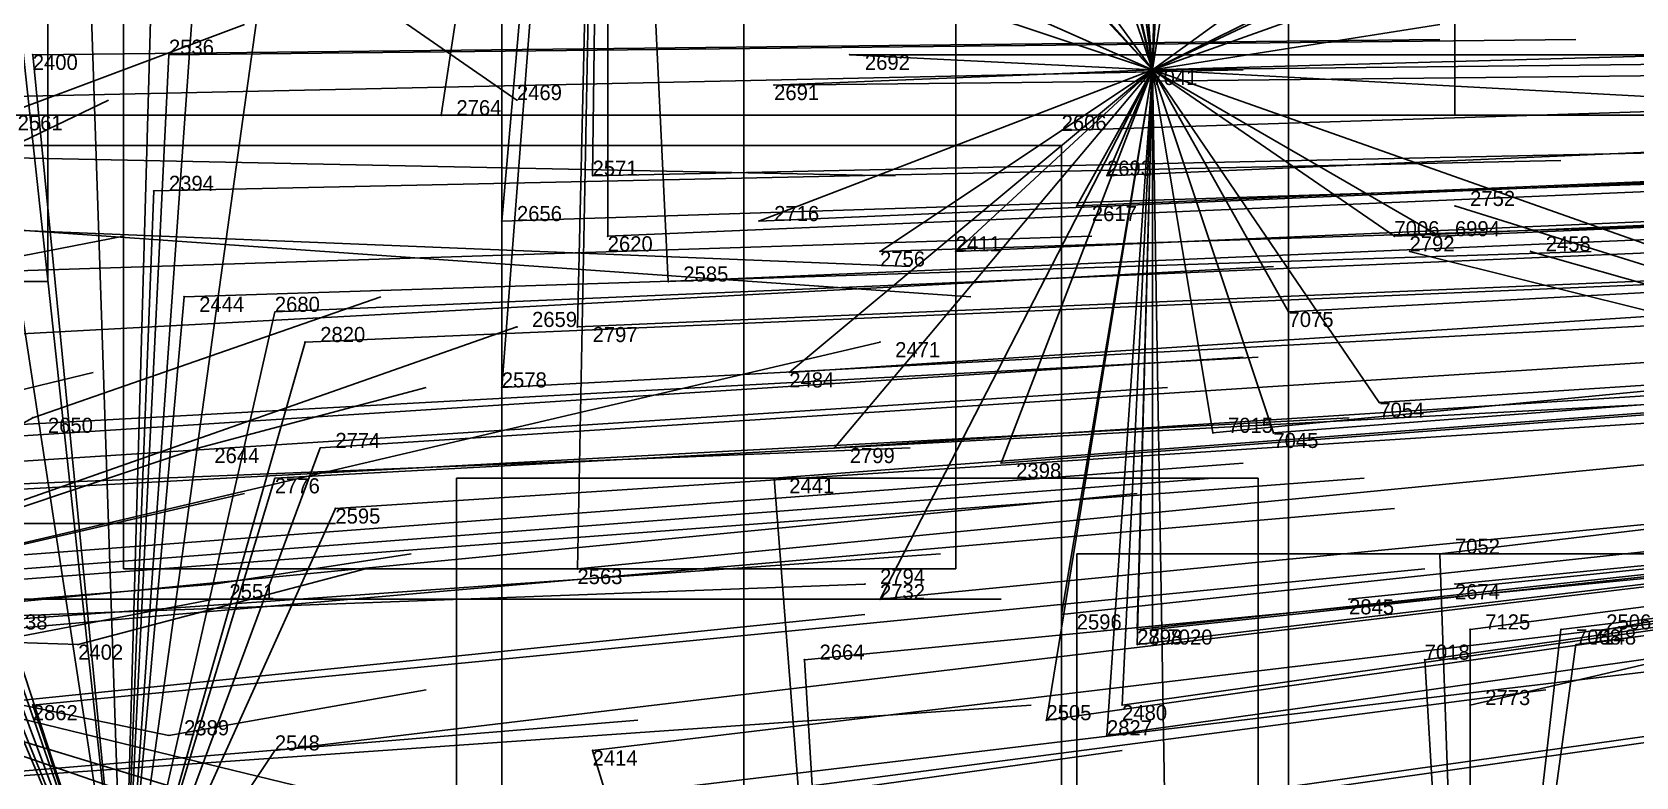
# Model space of a CAD drawing. Extents: x -0.5 to 0.59, y -0.5 to 0.59.
# Drawn here: x -0.445 to -0.339, y -0.0497 to -0.0005 of the extents above; entities that cross this region are included whole.
import ezdxf

# ---------------------------------------------------------------- set-up
doc = ezdxf.new("R2010")
doc.units = 0
for name, color, linetype in [('Clients', 3, 'CONTINUOUS'), ('Facilities', 3, 'CONTINUOUS'), ('Facilities_lines', 3, 'CONTINUOUS'), ('Min_max_boxes', 1, 'CONTINUOUS'), ('Normals', 1, 'CONTINUOUS'), ('Source_points', 5, 'CONTINUOUS'), ('Text', 3, 'CONTINUOUS')]:
    doc.layers.add(name, color=color, linetype=linetype)

msp = doc.modelspace()

# ---------------------------------------------------------------- linework, layer by layer
at = {"layer": 'Clients', "color": 5}
for p in [(-0.445, -0.002, -1.113), (-0.436, -0.002, -1.09), (-0.391, -0.002, -0.977), (-0.396, -0.004, -0.991), (-0.413, -0.005, -1.25), (-0.418, -0.006, -1.044), (-0.377, -0.007, -0.943), (-0.408, -0.01, -1.021), (-0.374, -0.01, -0.936), (-0.437, -0.011, -1.092), (-0.376, -0.012, -0.94), (-0.351, -0.012, -1.25), (-0.414, -0.013, -1.034), (-0.397, -0.013, -0.992), (-0.407, -0.014, -1.018), (-0.355, -0.014, -0.889), (-0.352, -0.014, -0.88), (-0.389, -0.015, -0.973), (-0.384, -0.015, -0.961), (-0.354, -0.015, -1.25), (-0.346, -0.015, -1.25), (-0.435, -0.018, -1.088), (-0.403, -0.017, -1.008), (-0.429, -0.019, -1.074), (-0.362, -0.019, -0.907), (-0.413, -0.02, -1.25), (-0.409, -0.02, -1.024), (-0.427, -0.021, -1.068), (-0.389, -0.021, -1.25), (-0.395, -0.023, -0.99), (-0.414, -0.024, -1.037), (-0.356, -0.025, -0.893), (-0.445, -0.026, -1.25), (-0.367, -0.027, -0.919), (-0.363, -0.027, -0.911), (-0.434, -0.028, -1.25), (-0.426, -0.028, -1.067), (-0.392, -0.028, -0.982), (-0.381, -0.029, -0.954), (-0.429, -0.03, -1.075), (-0.396, -0.03, -0.992), (-0.425, -0.032, -1.067), (-0.409, -0.036, -1.027), (-0.352, -0.035, -0.884), (-0.433, -0.037, -1.25), (-0.39, -0.037, -1.25), (-0.351, -0.037, -1.25), (-0.389, -0.038, -0.978), (-0.358, -0.038, -1.25), (-0.377, -0.039, -0.947), (-0.372, -0.04, -0.936), (-0.371, -0.04, -0.932), (-0.35, -0.04, -0.88), (-0.344, -0.04, -0.865), (-0.341, -0.04, -1.25), (-0.442, -0.041, -1.25), (-0.372, -0.041, -0.937), (-0.343, -0.041, -0.862), (-0.394, -0.042, -0.99), (-0.353, -0.042, -0.89), (-0.445, -0.045, -1.118), (-0.373, -0.045, -0.94), (-0.35, -0.045, -1.25), (-0.378, -0.046, -0.953), (-0.436, -0.047, -1.25), (-0.374, -0.047, -0.943), (-0.429, -0.048, -1.08), (-0.408, -0.048, -1.028)]:
    msp.add_point(p, dxfattribs=at)
at = {"layer": 'Facilities', "color": 3}
msp.add_point((-0.371, -0.003, -0.928), dxfattribs=at)
at = {"layer": 'Facilities_lines', "color": 3}
for p, q in [((-0.371, -0.003, -0.928), (-0.381, 0.073, -0.969)), ((-0.371, -0.003, -0.928), (-0.369, 0.072, -0.94)), ((-0.371, -0.003, -0.928), (-0.368, 0.07, -0.938)), ((-0.407, 0.067, -1.032), (-0.418, -0.006, -1.044)), ((-0.407, 0.067, -1.032), (-0.414, -0.024, -1.037)), ((-0.407, 0.067, -1.032), (-0.414, -0.013, -1.034)), ((-0.407, 0.067, -1.032), (-0.409, -0.036, -1.027)), ((-0.407, 0.067, -1.032), (-0.409, -0.02, -1.024)), ((-0.407, 0.067, -1.032), (-0.408, -0.01, -1.021)), ((-0.407, 0.067, -1.032), (-0.403, -0.017, -1.008)), ((-0.407, 0.067, -1.032), (-0.407, -0.014, -1.018)), ((-0.371, -0.003, -0.928), (-0.367, 0.067, -0.932)), ((-0.371, -0.003, -0.928), (-0.376, 0.06, -0.951)), ((-0.371, -0.003, -0.928), (-0.386, 0.042, -0.97)), ((-0.371, -0.003, -0.928), (-0.381, 0.042, -0.958)), ((-0.465, 0.031, -1.25), (-0.413, -0.005, -1.25)), ((-0.371, -0.003, -0.928), (-0.379, 0.03, -0.951)), ((-0.439, -0.063, -1.108), (-0.442, 0.027, -1.107)), ((-0.371, -0.003, -0.928), (-0.392, 0.026, -0.983)), ((-0.371, -0.003, -0.928), (-0.396, 0.025, -0.991)), ((-0.371, -0.003, -0.928), (-0.373, 0.021, -0.933)), ((-0.439, -0.063, -1.108), (-0.448, 0.02, -1.122)), ((-0.371, -0.003, -0.928), (-0.373, 0.019, -0.935)), ((-0.371, -0.003, -0.928), (-0.368, 0.016, -0.921)), ((-0.371, -0.003, -0.928), (-0.341, 0.012, -0.854)), ((-0.371, -0.003, -0.928), (-0.384, 0.011, -0.961)), ((-0.439, -0.063, -1.108), (-0.45, 0.009, -1.124)), ((-0.439, -0.063, -1.108), (-0.429, 0.009, -1.073)), ((-0.371, -0.003, -0.928), (-0.398, 0.009, -0.994)), ((-0.439, -0.063, -1.108), (-0.437, 0.008, -1.093)), ((-0.439, -0.063, -1.108), (-0.434, 0.007, -1.086)), ((-0.371, -0.003, -0.928), (-0.343, 0.007, -0.857)), ((-0.371, -0.003, -0.928), (-0.36, 0.005, -0.9)), ((-0.371, -0.003, -0.928), (-0.354, 0.005, -0.885)), ((-0.371, -0.003, -0.928), (-0.383, 0.001, -0.959)), ((-0.371, -0.003, -0.928), (-0.352, 0, -0.881)), ((-0.439, -0.063, -1.108), (-0.445, -0.002, -1.113)), ((-0.439, -0.063, -1.108), (-0.436, -0.002, -1.09)), ((-0.371, -0.003, -0.928), (-0.391, -0.002, -0.977)), ((-0.371, -0.003, -0.928), (-0.335, -0.002, -0.838)), ((-0.371, -0.003, -0.928), (-0.397, -0.013, -0.992)), ((-0.371, -0.003, -0.928), (-0.396, -0.004, -0.991)), ((-0.371, -0.003, -0.928), (-0.395, -0.023, -0.99)), ((-0.371, -0.003, -0.928), (-0.392, -0.028, -0.982)), ((-0.371, -0.003, -0.928), (-0.389, -0.038, -0.978)), ((-0.371, -0.003, -0.928), (-0.389, -0.015, -0.973)), ((-0.371, -0.003, -0.928), (-0.384, -0.015, -0.961)), ((-0.371, -0.003, -0.928), (-0.381, -0.029, -0.954)), ((-0.371, -0.003, -0.928), (-0.378, -0.046, -0.953)), ((-0.371, -0.003, -0.928), (-0.377, -0.039, -0.947)), ((-0.371, -0.003, -0.928), (-0.377, -0.007, -0.943)), ((-0.371, -0.003, -0.928), (-0.376, -0.012, -0.94)), ((-0.371, -0.003, -0.928), (-0.374, -0.01, -0.936)), ((-0.371, -0.003, -0.928), (-0.374, -0.047, -0.943)), ((-0.371, -0.003, -0.928), (-0.373, -0.045, -0.94)), ((-0.371, -0.003, -0.928), (-0.372, -0.04, -0.936)), ((-0.371, -0.003, -0.928), (-0.372, -0.041, -0.937)), ((-0.371, -0.003, -0.928), (-0.334, -0.005, -0.836)), ((-0.371, -0.003, -0.928), (-0.37, -0.062, -0.939)), ((-0.371, -0.003, -0.928), (-0.352, -0.014, -0.88)), ((-0.371, -0.003, -0.928), (-0.355, -0.014, -0.889)), ((-0.371, -0.003, -0.928), (-0.367, -0.027, -0.919)), ((-0.371, -0.003, -0.928), (-0.371, -0.04, -0.932)), ((-0.371, -0.003, -0.928), (-0.363, -0.027, -0.911)), ((-0.371, -0.003, -0.928), (-0.356, -0.025, -0.893)), ((-0.371, -0.003, -0.928), (-0.362, -0.019, -0.907)), ((-0.371, -0.003, -0.928), (-0.337, -0.015, -0.843)), ((-0.371, -0.003, -0.928), (-0.337, -0.015, -0.843)), ((-0.439, -0.063, -1.108), (-0.458, -0.005, -1.145)), ((-0.439, -0.063, -1.108), (-0.437, -0.011, -1.092)), ((-0.29, -0.031, -1.25), (-0.351, -0.012, -1.25)), ((-0.29, -0.031, -1.25), (-0.354, -0.015, -1.25)), ((-0.29, -0.031, -1.25), (-0.346, -0.015, -1.25)), ((-0.439, -0.063, -1.108), (-0.435, -0.018, -1.088)), ((-0.439, -0.063, -1.108), (-0.429, -0.019, -1.074)), ((-0.47, -0.04, -1.25), (-0.413, -0.02, -1.25)), ((-0.47, -0.04, -1.25), (-0.389, -0.021, -1.25)), ((-0.439, -0.063, -1.108), (-0.456, -0.021, -1.142)), ((-0.439, -0.063, -1.108), (-0.427, -0.021, -1.068)), ((-0.47, -0.04, -1.25), (-0.445, -0.026, -1.25)), ((-0.47, -0.04, -1.25), (-0.434, -0.028, -1.25)), ((-0.439, -0.063, -1.108), (-0.426, -0.028, -1.067)), ((-0.439, -0.063, -1.108), (-0.429, -0.03, -1.075)), ((-0.39, -0.107, -1.01), (-0.396, -0.03, -0.992)), ((-0.439, -0.063, -1.108), (-0.451, -0.031, -1.13)), ((-0.29, -0.031, -1.25), (-0.358, -0.038, -1.25)), ((-0.29, -0.031, -1.25), (-0.351, -0.037, -1.25)), ((-0.29, -0.031, -1.25), (-0.35, -0.045, -1.25)), ((-0.29, -0.031, -1.25), (-0.341, -0.04, -1.25)), ((-0.439, -0.063, -1.108), (-0.425, -0.032, -1.067)), ((-0.35, -0.092, -0.905), (-0.352, -0.035, -0.884)), ((-0.47, -0.04, -1.25), (-0.433, -0.037, -1.25)), ((-0.47, -0.04, -1.25), (-0.39, -0.037, -1.25)), ((-0.439, -0.063, -1.108), (-0.45, -0.037, -1.128)), ((-0.47, -0.04, -1.25), (-0.377, -0.072, -1.25)), ((-0.47, -0.04, -1.25), (-0.391, -0.064, -1.25)), ((-0.47, -0.04, -1.25), (-0.442, -0.041, -1.25)), ((-0.47, -0.04, -1.25), (-0.436, -0.047, -1.25)), ((-0.47, -0.04, -1.25), (-0.396, -0.058, -1.25)), ((-0.439, -0.063, -1.108), (-0.447, -0.04, -1.123)), ((-0.35, -0.092, -0.905), (-0.344, -0.04, -0.865)), ((-0.35, -0.092, -0.905), (-0.35, -0.04, -0.88)), ((-0.35, -0.092, -0.905), (-0.343, -0.041, -0.862)), ((-0.39, -0.107, -1.01), (-0.394, -0.042, -0.99)), ((-0.35, -0.092, -0.905), (-0.353, -0.042, -0.89)), ((-0.439, -0.063, -1.108), (-0.445, -0.045, -1.118)), ((-0.439, -0.063, -1.108), (-0.429, -0.048, -1.08)), ((-0.39, -0.107, -1.01), (-0.408, -0.048, -1.028))]:
    msp.add_line(p, q, dxfattribs=at)
at = {"layer": 'Min_max_boxes', "color": 1}
for p, q in [((-0.439, 0.128, -1.105), (-0.439, -0.036, -1.105)), ((-0.439, 0.128, -0.978), (-0.439, -0.036, -0.978)), ((-0.384, -0.036, -1.105), (-0.384, 0.128, -1.105)), ((-0.384, -0.036, -0.978), (-0.384, 0.128, -0.978)), ((-0.444, -0.017, -1.226), (-0.444, 0.102, -1.226)), ((-0.444, -0.017, -1.122), (-0.444, 0.102, -1.122)), ((-0.351, -0.006, -1.25), (-0.351, 0.083, -1.25)), ((-0.351, -0.006, -1.223), (-0.351, 0.083, -1.223)), ((-0.362, 0.075, -1.25), (-0.362, -0.103, -1.25)), ((-0.362, 0.075, -1.25), (-0.362, -0.103, -1.25)), ((-0.398, 0.073, -0.994), (-0.398, -0.062, -0.994)), ((-0.398, 0.073, -0.836), (-0.398, -0.062, -0.836)), ((-0.414, -0.153, -1.174), (-0.414, 0.027, -1.174)), ((-0.414, -0.153, -1.052), (-0.414, 0.027, -1.052)), ((-0.498, -0.006, -1.25), (-0.351, -0.006, -1.25)), ((-0.498, -0.006, -1.223), (-0.351, -0.006, -1.223)), ((-0.351, -0.006, -1.25), (-0.351, -0.006, -1.223)), ((-0.377, -0.008, -1.25), (-0.499, -0.008, -1.25)), ((-0.377, -0.008, -1.159), (-0.499, -0.008, -1.159)), ((-0.377, -0.093, -1.25), (-0.377, -0.008, -1.25)), ((-0.377, -0.093, -1.159), (-0.377, -0.008, -1.159)), ((-0.377, -0.008, -1.25), (-0.377, -0.008, -1.159)), ((-0.487, -0.017, -1.226), (-0.444, -0.017, -1.226)), ((-0.487, -0.017, -1.122), (-0.444, -0.017, -1.122)), ((-0.444, -0.017, -1.226), (-0.444, -0.017, -1.122)), ((-0.364, -0.03, -1.084), (-0.417, -0.03, -1.084)), ((-0.417, -0.03, -1.084), (-0.417, -0.185, -1.084)), ((-0.364, -0.03, -0.961), (-0.417, -0.03, -0.961)), ((-0.417, -0.03, -0.961), (-0.417, -0.185, -0.961)), ((-0.417, -0.03, -1.084), (-0.417, -0.03, -0.961)), ((-0.364, -0.185, -1.084), (-0.364, -0.03, -1.084)), ((-0.364, -0.185, -0.961), (-0.364, -0.03, -0.961)), ((-0.364, -0.03, -1.084), (-0.364, -0.03, -0.961)), ((-0.439, -0.036, -1.105), (-0.384, -0.036, -1.105)), ((-0.439, -0.036, -0.978), (-0.384, -0.036, -0.978)), ((-0.439, -0.036, -1.105), (-0.439, -0.036, -0.978)), ((-0.384, -0.036, -1.105), (-0.384, -0.036, -0.978)), ((-0.324, -0.035, -0.958), (-0.376, -0.035, -0.958)), ((-0.376, -0.035, -0.958), (-0.376, -0.165, -0.958)), ((-0.324, -0.035, -0.83), (-0.376, -0.035, -0.83)), ((-0.376, -0.035, -0.83), (-0.376, -0.165, -0.83)), ((-0.376, -0.035, -0.958), (-0.376, -0.035, -0.83))]:
    msp.add_line(p, q, dxfattribs=at)
at = {"layer": 'Normals', "color": 1}
for p, q in [((-0.447, -0.006, -1.25), (-0.431, 0, -1.151)), ((-0.445, -0.002, -1.113), (-0.352, -0.001, -1.15)), ((-0.436, -0.002, -1.09), (-0.343, -0.001, -1.127)), ((-0.391, -0.002, -0.977), (-0.298, -0.002, -1.015)), ((-0.371, -0.003, -0.928), (-0.279, -0.002, -0.966)), ((-0.458, -0.005, -1.145), (-0.365, -0.003, -1.183)), ((-0.396, -0.004, -0.991), (-0.303, -0.003, -1.028)), ((-0.377, -0.007, -0.943), (-0.284, -0.004, -0.98)), ((-0.465, -0.017, -1.25), (-0.44, -0.005, -1.154)), ((-0.413, -0.005, -1.25), (-0.413, -0.005, -1.15)), ((-0.418, -0.006, -1.044), (-0.325, -0.006, -1.081)), ((-0.374, -0.01, -0.936), (-0.282, -0.006, -0.974)), ((-0.487, -0.008, -1.218), (-0.388, -0.01, -1.204)), ((-0.408, -0.01, -1.021), (-0.315, -0.008, -1.058)), ((-0.376, -0.012, -0.94), (-0.283, -0.008, -0.977)), ((-0.437, -0.011, -1.092), (-0.344, -0.009, -1.129)), ((-0.397, -0.013, -0.992), (-0.304, -0.009, -1.029)), ((-0.414, -0.013, -1.034), (-0.321, -0.01, -1.071)), ((-0.407, -0.014, -1.018), (-0.314, -0.01, -1.055)), ((-0.355, -0.014, -0.889), (-0.263, -0.01, -0.927)), ((-0.352, -0.014, -0.88), (-0.259, -0.01, -0.918)), ((-0.483, -0.011, -1.208), (-0.383, -0.018, -1.208)), ((-0.384, -0.015, -0.961), (-0.291, -0.011, -0.998)), ((-0.486, -0.012, -1.216), (-0.387, -0.016, -1.206)), ((-0.389, -0.015, -0.973), (-0.296, -0.012, -1.011)), ((-0.351, -0.012, -1.25), (-0.351, -0.012, -1.15)), ((-0.403, -0.017, -1.008), (-0.31, -0.013, -1.045)), ((-0.475, -0.021, -1.25), (-0.439, -0.014, -1.157)), ((-0.468, -0.017, -1.171), (-0.375, -0.014, -1.208)), ((-0.362, -0.019, -0.907), (-0.27, -0.014, -0.945)), ((-0.435, -0.018, -1.088), (-0.342, -0.015, -1.125)), ((-0.429, -0.019, -1.074), (-0.336, -0.015, -1.111)), ((-0.354, -0.015, -1.25), (-0.354, -0.015, -1.15)), ((-0.346, -0.015, -1.25), (-0.346, -0.015, -1.15)), ((-0.456, -0.021, -1.142), (-0.363, -0.016, -1.179)), ((-0.409, -0.02, -1.024), (-0.316, -0.016, -1.061)), ((-0.445, -0.026, -1.25), (-0.422, -0.018, -1.153)), ((-0.427, -0.021, -1.068), (-0.334, -0.017, -1.105)), ((-0.395, -0.023, -0.99), (-0.303, -0.017, -1.027)), ((-0.367, -0.027, -0.919), (-0.274, -0.018, -0.956)), ((-0.414, -0.024, -1.037), (-0.321, -0.019, -1.074)), ((-0.356, -0.025, -0.893), (-0.264, -0.019, -0.931)), ((-0.413, -0.02, -1.25), (-0.413, -0.02, -1.15)), ((-0.363, -0.027, -0.911), (-0.271, -0.02, -0.949)), ((-0.389, -0.021, -1.25), (-0.389, -0.021, -1.15)), ((-0.458, -0.028, -1.147), (-0.365, -0.022, -1.184)), ((-0.456, -0.027, -1.143), (-0.364, -0.022, -1.18)), ((-0.426, -0.028, -1.067), (-0.333, -0.022, -1.104)), ((-0.392, -0.028, -0.982), (-0.299, -0.022, -1.018)), ((-0.381, -0.029, -0.954), (-0.288, -0.022, -0.991)), ((-0.47, -0.03, -1.25), (-0.441, -0.023, -1.155)), ((-0.396, -0.03, -0.992), (-0.303, -0.023, -1.028)), ((-0.463, -0.03, -1.159), (-0.37, -0.024, -1.196)), ((-0.434, -0.028, -1.25), (-0.419, -0.024, -1.151)), ((-0.352, -0.035, -0.884), (-0.26, -0.024, -0.921)), ((-0.429, -0.03, -1.075), (-0.336, -0.025, -1.112)), ((-0.451, -0.031, -1.13), (-0.358, -0.026, -1.166)), ((-0.425, -0.032, -1.067), (-0.333, -0.026, -1.104)), ((-0.409, -0.036, -1.027), (-0.317, -0.027, -1.064)), ((-0.486, -0.032, -1.218), (-0.387, -0.028, -1.209)), ((-0.35, -0.04, -0.88), (-0.258, -0.028, -0.917)), ((-0.458, -0.036, -1.148), (-0.365, -0.029, -1.185)), ((-0.389, -0.038, -0.978), (-0.297, -0.029, -1.015)), ((-0.377, -0.039, -0.947), (-0.284, -0.029, -0.984)), ((-0.353, -0.042, -0.89), (-0.261, -0.029, -0.927)), ((-0.344, -0.04, -0.865), (-0.252, -0.029, -0.902)), ((-0.343, -0.041, -0.862), (-0.25, -0.029, -0.9)), ((-0.459, -0.037, -1.151), (-0.367, -0.03, -1.189)), ((-0.45, -0.037, -1.128), (-0.357, -0.03, -1.164)), ((-0.372, -0.04, -0.936), (-0.28, -0.03, -0.973)), ((-0.372, -0.041, -0.937), (-0.28, -0.03, -0.974)), ((-0.371, -0.04, -0.932), (-0.278, -0.03, -0.969)), ((-0.47, -0.04, -1.25), (-0.431, -0.031, -1.158)), ((-0.465, -0.04, -1.166), (-0.372, -0.031, -1.203)), ((-0.447, -0.04, -1.123), (-0.355, -0.032, -1.16)), ((-0.373, -0.045, -0.94), (-0.281, -0.032, -0.977)), ((-0.458, -0.033, -1.25), (-0.425, -0.033, -1.155)), ((-0.394, -0.042, -0.99), (-0.301, -0.033, -1.026)), ((-0.378, -0.046, -0.953), (-0.286, -0.033, -0.989)), ((-0.374, -0.047, -0.943), (-0.282, -0.034, -0.979)), ((-0.484, -0.042, -1.216), (-0.385, -0.035, -1.215)), ((-0.445, -0.045, -1.118), (-0.353, -0.036, -1.156)), ((-0.442, -0.041, -1.25), (-0.423, -0.036, -1.152)), ((-0.433, -0.037, -1.25), (-0.42, -0.035, -1.151)), ((-0.429, -0.048, -1.08), (-0.337, -0.037, -1.118)), ((-0.408, -0.048, -1.028), (-0.316, -0.037, -1.066)), ((-0.39, -0.037, -1.25), (-0.39, -0.037, -1.15)), ((-0.351, -0.037, -1.25), (-0.351, -0.037, -1.15)), ((-0.481, -0.038, -1.207), (-0.381, -0.038, -1.212)), ((-0.475, -0.046, -1.25), (-0.433, -0.038, -1.16)), ((-0.358, -0.038, -1.25), (-0.358, -0.038, -1.15)), ((-0.488, -0.049, -1.227), (-0.39, -0.039, -1.21)), ((-0.407, -0.051, -1.025), (-0.315, -0.04, -1.063)), ((-0.341, -0.04, -1.25), (-0.341, -0.04, -1.15)), ((-0.437, -0.056, -1.102), (-0.345, -0.044, -1.139)), ((-0.436, -0.047, -1.25), (-0.419, -0.044, -1.151)), ((-0.479, -0.052, -1.204), (-0.379, -0.045, -1.212)), ((-0.35, -0.045, -1.25), (-0.35, -0.045, -1.15)), ((-0.49, -0.053, -1.232), (-0.405, -0.046, -1.179)), ((-0.42, -0.059, -1.061), (-0.328, -0.046, -1.098)), ((-0.43, -0.06, -1.085), (-0.338, -0.047, -1.122)), ((-0.466, -0.061, -1.174), (-0.373, -0.048, -1.211))]:
    msp.add_line(p, q, dxfattribs=at)
at = {"layer": 'Source_points', "color": 5}
for p in [(-0.445, -0.002, -1.113), (-0.436, -0.002, -1.09), (-0.391, -0.002, -0.977), (-0.371, -0.003, -0.928), (-0.396, -0.004, -0.991), (-0.413, -0.005, -1.25), (-0.418, -0.006, -1.044), (-0.377, -0.007, -0.943), (-0.408, -0.01, -1.021), (-0.374, -0.01, -0.936), (-0.437, -0.011, -1.092), (-0.376, -0.012, -0.94), (-0.351, -0.012, -1.25), (-0.414, -0.013, -1.034), (-0.397, -0.013, -0.992), (-0.407, -0.014, -1.018), (-0.355, -0.014, -0.889), (-0.352, -0.014, -0.88), (-0.389, -0.015, -0.973), (-0.384, -0.015, -0.961), (-0.354, -0.015, -1.25), (-0.346, -0.015, -1.25), (-0.435, -0.018, -1.088), (-0.403, -0.017, -1.008), (-0.429, -0.019, -1.074), (-0.362, -0.019, -0.907), (-0.413, -0.02, -1.25), (-0.409, -0.02, -1.024), (-0.427, -0.021, -1.068), (-0.389, -0.021, -1.25), (-0.395, -0.023, -0.99), (-0.414, -0.024, -1.037), (-0.356, -0.025, -0.893), (-0.445, -0.026, -1.25), (-0.367, -0.027, -0.919), (-0.363, -0.027, -0.911), (-0.434, -0.028, -1.25), (-0.426, -0.028, -1.067), (-0.392, -0.028, -0.982), (-0.381, -0.029, -0.954), (-0.429, -0.03, -1.075), (-0.396, -0.03, -0.992), (-0.425, -0.032, -1.067), (-0.409, -0.036, -1.027), (-0.352, -0.035, -0.884), (-0.433, -0.037, -1.25), (-0.39, -0.037, -1.25), (-0.351, -0.037, -1.25), (-0.389, -0.038, -0.978), (-0.358, -0.038, -1.25), (-0.377, -0.039, -0.947), (-0.372, -0.04, -0.936), (-0.371, -0.04, -0.932), (-0.35, -0.04, -0.88), (-0.344, -0.04, -0.865), (-0.341, -0.04, -1.25), (-0.442, -0.041, -1.25), (-0.372, -0.041, -0.937), (-0.343, -0.041, -0.862), (-0.394, -0.042, -0.99), (-0.353, -0.042, -0.89), (-0.445, -0.045, -1.118), (-0.373, -0.045, -0.94), (-0.35, -0.045, -1.25), (-0.378, -0.046, -0.953), (-0.436, -0.047, -1.25), (-0.374, -0.047, -0.943), (-0.429, -0.048, -1.08), (-0.408, -0.048, -1.028)]:
    msp.add_point(p, dxfattribs=at)

# ---------------------------------------------------------------- texts
at = {"layer": 'Text', "color": 3}
for s, p in [('2536', (-0.436, -0.002, -1.09)), ('2400', (-0.445, -0.003, -1.113)), ('2692', (-0.39, -0.003, -0.977)), ('7041', (-0.371, -0.004, -0.928)), ('2469', (-0.413, -0.005, -1.25)), ('2691', (-0.396, -0.005, -0.991)), ('2764', (-0.417, -0.006, -1.044)), ('2561', (-0.446, -0.007, -1.25)), ('2606', (-0.377, -0.007, -0.943)), ('2571', (-0.408, -0.01, -1.021)), ('2693', (-0.374, -0.01, -0.936)), ('2394', (-0.436, -0.011, -1.092)), ('2752', (-0.35, -0.012, -1.25)), ('2656', (-0.413, -0.013, -1.034)), ('2716', (-0.396, -0.013, -0.992)), ('2617', (-0.375, -0.013, -0.94)), ('7006', (-0.355, -0.014, -0.889)), ('6994', (-0.351, -0.014, -0.88)), ('2620', (-0.407, -0.015, -1.018)), ('2411', (-0.384, -0.015, -0.961)), ('2792', (-0.354, -0.015, -1.25)), ('2458', (-0.345, -0.015, -1.25)), ('2756', (-0.389, -0.016, -0.973)), ('2585', (-0.402, -0.017, -1.008)), ('2444', (-0.434, -0.019, -1.088)), ('2680', (-0.429, -0.019, -1.074)), ('2659', (-0.412, -0.02, -1.25)), ('7075', (-0.362, -0.02, -0.907)), ('2820', (-0.426, -0.021, -1.068)), ('2797', (-0.408, -0.021, -1.024)), ('2471', (-0.388, -0.022, -1.25)), ('2578', (-0.414, -0.024, -1.037)), ('2484', (-0.395, -0.024, -0.99)), ('7054', (-0.356, -0.026, -0.893)), ('2650', (-0.444, -0.027, -1.25)), ('7015', (-0.366, -0.027, -0.919)), ('2774', (-0.425, -0.028, -1.067)), ('7045', (-0.363, -0.028, -0.911)), ('2644', (-0.433, -0.029, -1.25)), ('2799', (-0.391, -0.029, -0.982)), ('2398', (-0.38, -0.03, -0.954)), ('2776', (-0.429, -0.031, -1.075)), ('2441', (-0.395, -0.031, -0.992)), ('2595', (-0.425, -0.033, -1.067)), ('7052', (-0.351, -0.035, -0.884)), ('2563', (-0.409, -0.037, -1.027)), ('2794', (-0.389, -0.037, -1.25)), ('2551', (-0.432, -0.038, -1.25)), ('2732', (-0.389, -0.038, -0.978)), ('2674', (-0.351, -0.038, -1.25)), ('2845', (-0.358, -0.039, -1.25)), ('2638', (-0.447, -0.04, -1.123)), ('2596', (-0.376, -0.04, -0.947)), ('7125', (-0.349, -0.04, -0.88)), ('2506', (-0.341, -0.04, -1.25)), ('2793', (-0.372, -0.041, -0.936)), ('2808', (-0.372, -0.041, -0.937)), ('7020', (-0.37, -0.041, -0.932)), ('7068', (-0.343, -0.041, -0.865)), ('7148', (-0.342, -0.041, -0.862)), ('2402', (-0.442, -0.042, -1.25)), ('2664', (-0.393, -0.042, -0.99)), ('7018', (-0.353, -0.042, -0.89)), ('2773', (-0.349, -0.045, -1.25)), ('2862', (-0.445, -0.046, -1.118)), ('2505', (-0.378, -0.046, -0.953)), ('2480', (-0.373, -0.046, -0.94)), ('2389', (-0.435, -0.047, -1.25)), ('2827', (-0.374, -0.047, -0.943)), ('2548', (-0.429, -0.048, -1.08)), ('2414', (-0.408, -0.049, -1.028))]:
    msp.add_text(s, height=0.001, dxfattribs=at).set_placement(p)

doc.saveas('drawing.dxf')
